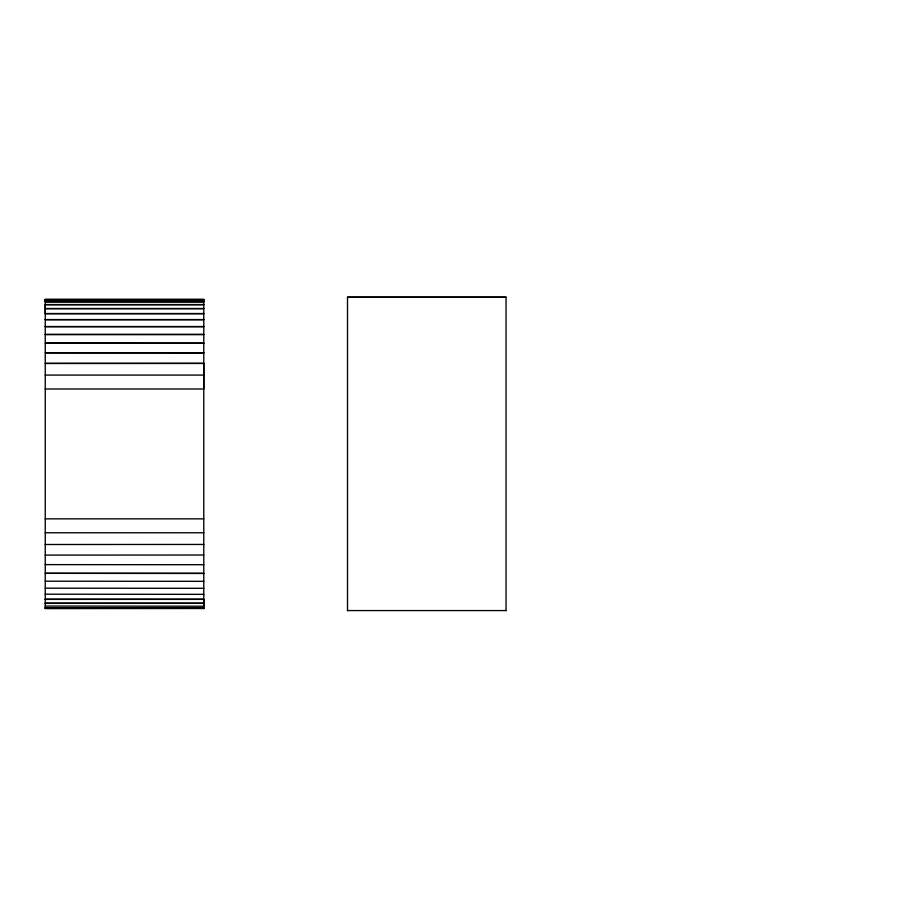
<?xml version="1.0" encoding="UTF-8"?>
<svg xmlns="http://www.w3.org/2000/svg" width="905" height="905" viewBox="0 0 905 905"><rect width="100%" height="100%" fill="white"/><g stroke="black" fill="none" stroke-linecap="round" stroke-linejoin="round"><path stroke-width="1.36" d="M203.783 606.112L203.783 599.223L45.25 599.223M203.783 363.414L45.25 363.414L203.783 363.369L203.783 389.014L45.25 389.003M347.509 297.304L506.042 297.304M45.25 299.521L203.783 299.544M45.25 299.691L203.783 299.691M45.25 299.962L203.783 299.962M203.783 300.132L45.25 300.132L45.25 301.863L203.783 301.863M45.25 301.693L203.783 301.693M45.25 304.555L203.783 304.555M203.783 304.714L45.25 304.714L45.25 313.696L203.783 313.696M45.25 308.515L203.783 308.515M45.25 308.673L203.783 308.673M45.25 313.537L203.783 313.537M45.25 319.567L203.783 319.567M45.25 319.714L203.783 319.714M45.25 326.547L203.783 326.547M45.25 326.682L203.783 326.682M45.25 334.431L203.783 334.431M45.25 334.545L203.783 334.545M45.25 375.077L203.783 375.077M45.25 518.859L203.783 518.859M45.25 532.762L203.783 532.785M45.25 544.505L203.783 544.448M45.25 555.093L203.783 555.025M45.25 564.618L203.783 564.709M45.25 581.202L203.783 581.327M45.25 588.171L203.783 588.318M45.25 594.2L203.783 594.347M45.25 599.382L203.783 599.382M45.25 603.183L203.783 603.183M45.25 603.352L203.783 603.352M45.25 606.045L203.783 606.214M45.25 607.787L203.783 607.787M45.25 607.945L203.783 608.013M45.25 608.375L203.783 608.341M203.783 608.499L45.25 608.545L45.25 299.374L203.783 299.374L203.783 608.545M347.509 610.57L506.042 610.57M506.042 610.739L506.042 297.134L347.509 297.134L347.509 610.739M203.783 343.165L45.25 343.165L203.783 343.267M203.783 352.78L45.25 352.78L203.783 352.848M203.783 573.329L45.25 573.329L203.783 573.453"/></g></svg>
